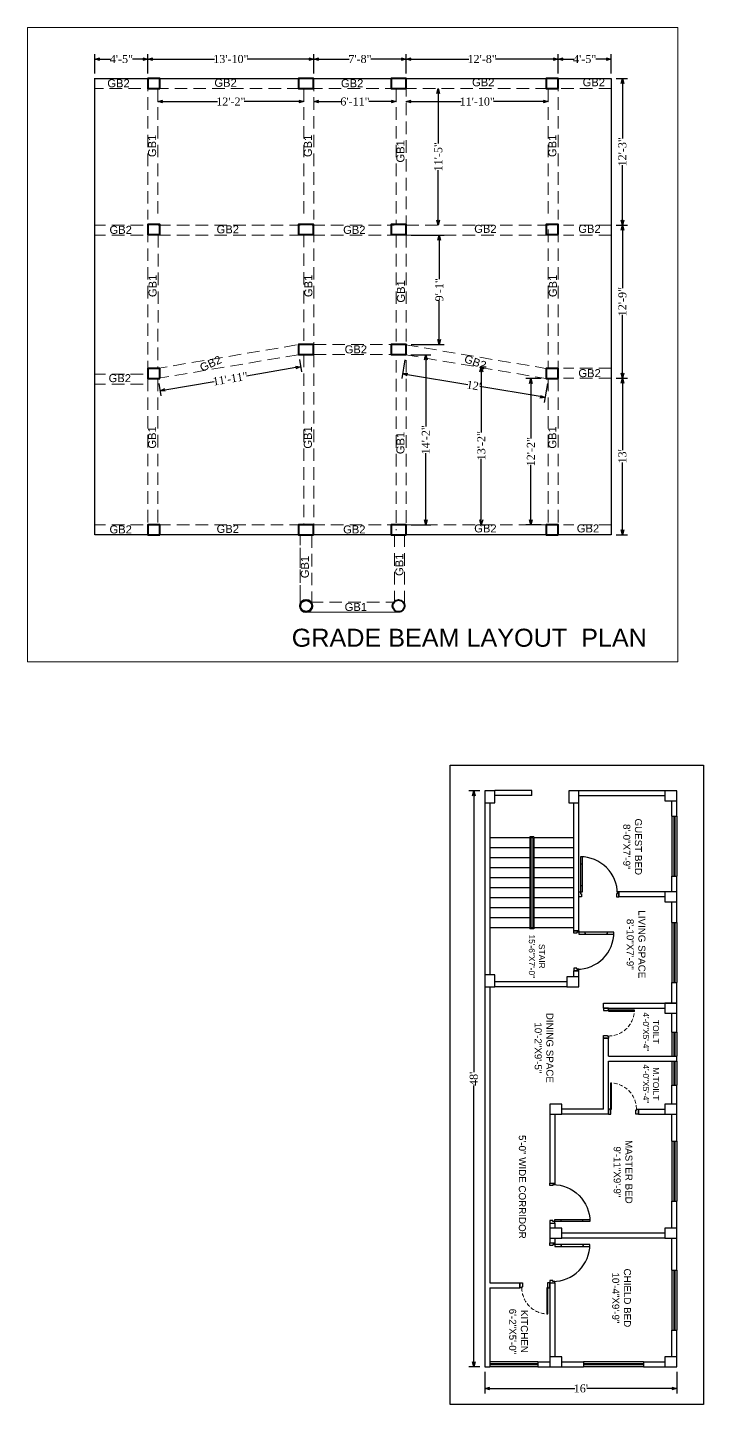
# Model space of a CAD drawing. Header units: inches. Extents: x -163735 to 106394, y -4543 to 35159.
# Drawn here: x -46906 to -46230, y 14069 to 15446 of the extents above; entities that cross this region are included whole.
import ezdxf

# ---------------------------------------------------------------- set-up
doc = ezdxf.new("R2010")
doc.units = ezdxf.units.IN
doc.header["$MEASUREMENT"] = 0
doc.linetypes.add('DASHED2', pattern=[0.375, 0.25, -0.125])
for name, color, linetype, lineweight in [('A-illustr-FURNITURE', 34, 'Continuous', 0), ('COLUM', 1, 'Continuous', 0), ('Dimenson', 16, 'Continuous', 9), ('wall', 7, 'Continuous', 15)]:
    doc.layers.add(name, color=color, linetype=linetype, lineweight=lineweight)
doc.layers.add('door', color=210, linetype='Continuous')
doc.styles.get("Standard").update_dxf_attribs({"font": 'times.ttf'})
doc.styles.add('style1', font='swissbo.ttf')
doc.dimstyles.new('FEET', dxfattribs={"dimtxt": 8, "dimasz": 5, "dimexe": 5, "dimexo": 5, "dimgap": 0.09, "dimtad": 0, "dimdec": 0, "dimzin": 0, "dimdsep": 46, "dimlunit": 4, "dimtxsty": 'Standard', "dimblk": 'OPEN30', "dimcen": 0.09, "dimadec": 0, "dimazin": 0, "dimtfac": 1, "dimtdec": 0, "dimtofl": 0, "dimtmove": 0, "dimatfit": 3, "dimfxl": 0.18, "dimtolj": 1, "dimtzin": 0, "dimarcsym": 0})

# ---------------------------------------------------------------- blocks, each defined once
blk = doc.blocks.new('_Open30')
at = {"color": 0, "linetype": 'ByBlock', "lineweight": -2}
for p, q in [((-1, 0.27), (0, 0)), ((0, 0), (-1, -0.27)), ((0, 0), (-1, 0))]:
    blk.add_line(p, q, dxfattribs=at)
blk = doc.blocks.new('*D297')
at = {"layer": 'Defpoints', "color": 0, "lineweight": 30}
for p in [(-46785.7, 15414), (-46838.7, 15394.5), (-46785.7, 15394.5)]:
    blk.add_point(p, dxfattribs=at)
at = {"layer": 'wall', "color": 0, "lineweight": -2}
for p, q in [((-46838.7, 15399.5), (-46838.7, 15419)), ((-46785.7, 15399.5), (-46785.7, 15419)), ((-46833.7, 15414), (-46823.1, 15414)), ((-46790.7, 15414), (-46801.2, 15414))]:
    blk.add_line(p, q, dxfattribs=at)
at = {"layer": 'wall', "color": 0, "lineweight": -2, "xscale": 5, "yscale": 5, "zscale": 5, "rotation": 180}
blk.add_blockref('_Open30', (-46838.7, 15414), dxfattribs=at)
at = {"layer": 'wall', "color": 0, "lineweight": -2, "xscale": 5, "yscale": 5, "zscale": 5}
blk.add_blockref('_Open30', (-46785.7, 15414), dxfattribs=at)
at = {"layer": 'wall', "color": 0, "lineweight": 30, "insert": (-46812.2, 15414), "char_height": 8, "attachment_point": 5}
blk.add_mtext('\\A1;4\'-5"', dxfattribs=at)
blk = doc.blocks.new('*D298')
at = {"layer": 'Defpoints', "color": 0, "lineweight": 30}
for p in [(-46620, 15414), (-46785.7, 15394.5), (-46620, 15394.5)]:
    blk.add_point(p, dxfattribs=at)
at = {"layer": 'wall', "color": 0, "lineweight": -2}
for p, q in [((-46785.7, 15399.5), (-46785.7, 15419)), ((-46620, 15399.5), (-46620, 15419)), ((-46780.7, 15414), (-46719.1, 15414)), ((-46625, 15414), (-46686.6, 15414))]:
    blk.add_line(p, q, dxfattribs=at)
at = {"layer": 'wall', "color": 0, "lineweight": -2, "xscale": 5, "yscale": 5, "zscale": 5, "rotation": 180}
blk.add_blockref('_Open30', (-46785.7, 15414), dxfattribs=at)
at = {"layer": 'wall', "color": 0, "lineweight": -2, "xscale": 5, "yscale": 5, "zscale": 5}
blk.add_blockref('_Open30', (-46620, 15414), dxfattribs=at)
at = {"layer": 'wall', "color": 0, "lineweight": 30, "insert": (-46702.8, 15414), "char_height": 8, "attachment_point": 5}
blk.add_mtext('\\A1;13\'-10"', dxfattribs=at)
blk = doc.blocks.new('*D299')
at = {"layer": 'Defpoints', "color": 0, "lineweight": 30}
for p in [(-46527.7, 15414), (-46620, 15394.5), (-46527.7, 15394.5)]:
    blk.add_point(p, dxfattribs=at)
at = {"layer": 'wall', "color": 0, "lineweight": -2}
for p, q in [((-46620, 15399.5), (-46620, 15419)), ((-46527.7, 15399.5), (-46527.7, 15419)), ((-46615, 15414), (-46584.7, 15414)), ((-46532.7, 15414), (-46563, 15414))]:
    blk.add_line(p, q, dxfattribs=at)
at = {"layer": 'wall', "color": 0, "lineweight": -2, "xscale": 5, "yscale": 5, "zscale": 5, "rotation": 180}
blk.add_blockref('_Open30', (-46620, 15414), dxfattribs=at)
at = {"layer": 'wall', "color": 0, "lineweight": -2, "xscale": 5, "yscale": 5, "zscale": 5}
blk.add_blockref('_Open30', (-46527.7, 15414), dxfattribs=at)
at = {"layer": 'wall', "color": 0, "lineweight": 30, "insert": (-46573.8, 15414), "char_height": 8, "attachment_point": 5}
blk.add_mtext('\\A1;7\'-8"', dxfattribs=at)
blk = doc.blocks.new('*D300')
at = {"layer": 'Defpoints', "color": 0, "lineweight": 30}
for p in [(-46375.7, 15414), (-46527.7, 15394.5), (-46375.7, 15394.5)]:
    blk.add_point(p, dxfattribs=at)
at = {"layer": 'wall', "color": 0, "lineweight": -2}
for p, q in [((-46527.7, 15399.5), (-46527.7, 15419)), ((-46375.7, 15399.5), (-46375.7, 15419)), ((-46522.7, 15414), (-46465, 15414)), ((-46380.7, 15414), (-46438.4, 15414))]:
    blk.add_line(p, q, dxfattribs=at)
at = {"layer": 'wall', "color": 0, "lineweight": -2, "xscale": 5, "yscale": 5, "zscale": 5, "rotation": 180}
blk.add_blockref('_Open30', (-46527.7, 15414), dxfattribs=at)
at = {"layer": 'wall', "color": 0, "lineweight": -2, "xscale": 5, "yscale": 5, "zscale": 5}
blk.add_blockref('_Open30', (-46375.7, 15414), dxfattribs=at)
at = {"layer": 'wall', "color": 0, "lineweight": 30, "insert": (-46451.7, 15414), "char_height": 8, "attachment_point": 5}
blk.add_mtext('\\A1;12\'-8"', dxfattribs=at)
blk = doc.blocks.new('*D301')
at = {"layer": 'Defpoints', "color": 0, "lineweight": 30}
for p in [(-46322.7, 15414), (-46375.7, 15394.5), (-46322.7, 15394.5)]:
    blk.add_point(p, dxfattribs=at)
at = {"layer": 'wall', "color": 0, "lineweight": -2}
for p, q in [((-46375.7, 15399.5), (-46375.7, 15419)), ((-46322.7, 15399.5), (-46322.7, 15419)), ((-46370.7, 15414), (-46360.1, 15414)), ((-46327.7, 15414), (-46338.2, 15414))]:
    blk.add_line(p, q, dxfattribs=at)
at = {"layer": 'wall', "color": 0, "lineweight": -2, "xscale": 5, "yscale": 5, "zscale": 5, "rotation": 180}
blk.add_blockref('_Open30', (-46375.7, 15414), dxfattribs=at)
at = {"layer": 'wall', "color": 0, "lineweight": -2, "xscale": 5, "yscale": 5, "zscale": 5}
blk.add_blockref('_Open30', (-46322.7, 15414), dxfattribs=at)
at = {"layer": 'wall', "color": 0, "lineweight": 30, "insert": (-46349.2, 15414), "char_height": 8, "attachment_point": 5}
blk.add_mtext('\\A1;4\'-5"', dxfattribs=at)
blk = doc.blocks.new('*D302')
at = {"layer": 'Defpoints', "color": 0, "lineweight": 30}
for p in [(-46322.7, 15394.5), (-46322.7, 15248), (-46311.5, 15248)]:
    blk.add_point(p, dxfattribs=at)
at = {"layer": 'wall', "color": 0, "lineweight": -2}
for p, q in [((-46317.7, 15394.5), (-46306.5, 15394.5)), ((-46311.5, 15389.5), (-46311.5, 15334.6)), ((-46311.5, 15253), (-46311.5, 15307.9)), ((-46317.7, 15248), (-46306.5, 15248))]:
    blk.add_line(p, q, dxfattribs=at)
at = {"layer": 'wall', "color": 0, "lineweight": -2, "xscale": 5, "yscale": 5, "zscale": 5}
for p, rotation in [((-46311.5, 15394.5), 90), ((-46311.5, 15248), 270)]:
    blk.add_blockref('_Open30', p, dxfattribs=dict(at, rotation=rotation))
at = {"layer": 'wall', "color": 0, "lineweight": 30, "insert": (-46311.5, 15321.3), "char_height": 8, "attachment_point": 5, "rotation": 90}
blk.add_mtext('\\A1;12\'-3"', dxfattribs=at)
blk = doc.blocks.new('*D303')
at = {"layer": 'Defpoints', "color": 0, "lineweight": 30}
for p in [(-46322.7, 15248), (-46322.7, 15095), (-46311.5, 15095)]:
    blk.add_point(p, dxfattribs=at)
at = {"layer": 'wall', "color": 0, "lineweight": -2}
for p, q in [((-46317.7, 15248), (-46306.5, 15248)), ((-46311.5, 15243), (-46311.5, 15184.8)), ((-46311.5, 15100), (-46311.5, 15158.2)), ((-46317.7, 15095), (-46306.5, 15095))]:
    blk.add_line(p, q, dxfattribs=at)
at = {"layer": 'wall', "color": 0, "lineweight": -2, "xscale": 5, "yscale": 5, "zscale": 5}
for p, rotation in [((-46311.5, 15248), 90), ((-46311.5, 15095), 270)]:
    blk.add_blockref('_Open30', p, dxfattribs=dict(at, rotation=rotation))
at = {"layer": 'wall', "color": 0, "lineweight": 30, "insert": (-46311.5, 15171.5), "char_height": 8, "attachment_point": 5, "rotation": 90}
blk.add_mtext('\\A1;12\'-9"', dxfattribs=at)
blk = doc.blocks.new('*D304')
at = {"layer": 'Defpoints', "color": 0, "lineweight": 30}
for p in [(-46322.7, 15095), (-46322.7, 14938.5), (-46311.5, 14938.5)]:
    blk.add_point(p, dxfattribs=at)
at = {"layer": 'wall', "color": 0, "lineweight": -2}
for p, q in [((-46317.7, 15095), (-46306.5, 15095)), ((-46311.5, 15090), (-46311.5, 15022.9)), ((-46311.5, 14943.5), (-46311.5, 15010.6)), ((-46317.7, 14938.5), (-46306.5, 14938.5))]:
    blk.add_line(p, q, dxfattribs=at)
at = {"layer": 'wall', "color": 0, "lineweight": -2, "xscale": 5, "yscale": 5, "zscale": 5}
for p, rotation in [((-46311.5, 15095), 90), ((-46311.5, 14938.5), 270)]:
    blk.add_blockref('_Open30', p, dxfattribs=dict(at, rotation=rotation))
at = {"layer": 'wall', "color": 0, "lineweight": 30, "insert": (-46311.5, 15016.8), "char_height": 8, "attachment_point": 5, "rotation": 90}
blk.add_mtext("\\A1;13'", dxfattribs=at)
blk = doc.blocks.new('*D305')
at = {"layer": 'Defpoints', "color": 0, "lineweight": 30}
for p in [(-46527.5, 15238), (-46527.7, 15128.5), (-46494.5, 15128.5)]:
    blk.add_point(p, dxfattribs=at)
at = {"layer": 'wall', "color": 0, "lineweight": -2}
for p, q in [((-46522.5, 15238), (-46489.5, 15238)), ((-46494.5, 15233), (-46494.5, 15194.1)), ((-46494.5, 15133.5), (-46494.5, 15172.4)), ((-46522.7, 15128.5), (-46489.5, 15128.5))]:
    blk.add_line(p, q, dxfattribs=at)
at = {"layer": 'wall', "color": 0, "lineweight": -2, "xscale": 5, "yscale": 5, "zscale": 5}
for p, rotation in [((-46494.5, 15238), 90), ((-46494.5, 15128.5), 270)]:
    blk.add_blockref('_Open30', p, dxfattribs=dict(at, rotation=rotation))
at = {"layer": 'wall', "color": 0, "lineweight": 30, "insert": (-46494.5, 15183.3), "char_height": 8, "attachment_point": 5, "rotation": 90}
blk.add_mtext('\\A1;9\'-1"', dxfattribs=at)
blk = doc.blocks.new('*D306')
at = {"layer": 'Defpoints', "color": 0, "lineweight": 30}
for p in [(-46528, 15118.4), (-46527.5, 14948.5), (-46508, 14948.5)]:
    blk.add_point(p, dxfattribs=at)
at = {"layer": 'wall', "color": 0, "lineweight": -2}
for p, q in [((-46523, 15118.4), (-46503, 15118.4)), ((-46508, 15113.4), (-46508, 15046.7)), ((-46508, 14953.5), (-46508, 15020.1)), ((-46522.5, 14948.5), (-46503, 14948.5))]:
    blk.add_line(p, q, dxfattribs=at)
at = {"layer": 'wall', "color": 0, "lineweight": -2, "xscale": 5, "yscale": 5, "zscale": 5}
for p, rotation in [((-46508, 15118.4), 90), ((-46508, 14948.5), 270)]:
    blk.add_blockref('_Open30', p, dxfattribs=dict(at, rotation=rotation))
at = {"layer": 'wall', "color": 0, "lineweight": 30, "insert": (-46508, 15033.4), "char_height": 8, "attachment_point": 5, "rotation": 90}
blk.add_mtext('\\A1;14\'-2"', dxfattribs=at)
blk = doc.blocks.new('*D307')
at = {"layer": 'Defpoints', "color": 0, "lineweight": 30}
for p in [(-46457.8, 15106.4), (-46456.5, 14948.5), (-46452.5, 14948.5)]:
    blk.add_point(p, dxfattribs=at)
at = {"layer": 'wall', "color": 0, "lineweight": -2}
for p, q in [((-46452.8, 15106.4), (-46447.5, 15106.4)), ((-46452.5, 15101.4), (-46452.5, 15040.8)), ((-46452.5, 14953.5), (-46452.5, 15014.2)), ((-46451.5, 14948.5), (-46447.5, 14948.5))]:
    blk.add_line(p, q, dxfattribs=at)
at = {"layer": 'wall', "color": 0, "lineweight": -2, "xscale": 5, "yscale": 5, "zscale": 5}
for p, rotation in [((-46452.5, 15106.4), 90), ((-46452.5, 14948.5), 270)]:
    blk.add_blockref('_Open30', p, dxfattribs=dict(at, rotation=rotation))
at = {"layer": 'wall', "color": 0, "lineweight": 30, "insert": (-46452.5, 15027.5), "char_height": 8, "attachment_point": 5, "rotation": 90}
blk.add_mtext('\\A1;13\'-2"', dxfattribs=at)
blk = doc.blocks.new('*D308')
at = {"layer": 'Defpoints', "color": 0, "lineweight": 30}
for p in [(-46387.7, 15094.5), (-46403, 14948.5), (-46387.7, 14948.5)]:
    blk.add_point(p, dxfattribs=at)
at = {"layer": 'wall', "color": 0, "lineweight": -2}
for p, q in [((-46392.7, 15094.5), (-46408, 15094.5)), ((-46403, 15089.5), (-46403, 15034.8)), ((-46403, 14953.5), (-46403, 15008.2)), ((-46392.7, 14948.5), (-46408, 14948.5))]:
    blk.add_line(p, q, dxfattribs=at)
at = {"layer": 'wall', "color": 0, "lineweight": -2, "xscale": 5, "yscale": 5, "zscale": 5}
for p, rotation in [((-46403, 15094.5), 90), ((-46403, 14948.5), 270)]:
    blk.add_blockref('_Open30', p, dxfattribs=dict(at, rotation=rotation))
at = {"layer": 'wall', "color": 0, "lineweight": 30, "insert": (-46403, 15021.5), "char_height": 8, "attachment_point": 5, "rotation": 90}
blk.add_mtext('\\A1;12\'-2"', dxfattribs=at)
blk = doc.blocks.new('*D309')
at = {"layer": 'Defpoints', "color": 0, "lineweight": 30}
for p in [(-46495.5, 15384.5), (-46495.5, 15384.5), (-46495.5, 15248)]:
    blk.add_point(p, dxfattribs=at)
at = {"layer": 'wall', "color": 0, "lineweight": -2}
for p, q in [((-46495.5, 15379.5), (-46495.5, 15329.6)), ((-46495.5, 15253), (-46495.5, 15302.9))]:
    blk.add_line(p, q, dxfattribs=at)
at = {"layer": 'wall', "color": 0, "lineweight": -2, "xscale": 5, "yscale": 5, "zscale": 5}
for p, rotation in [((-46495.5, 15384.5), 90), ((-46495.5, 15248), 270)]:
    blk.add_blockref('_Open30', p, dxfattribs=dict(at, rotation=rotation))
at = {"layer": 'wall', "color": 0, "lineweight": 30, "insert": (-46495.5, 15316.3), "char_height": 8, "attachment_point": 5, "rotation": 90}
blk.add_mtext('\\A1;11\'-5"', dxfattribs=at)
blk = doc.blocks.new('*D310')
at = {"layer": 'Defpoints', "color": 0, "lineweight": 30}
for p in [(-46775.7, 15371.5), (-46630, 15371.5), (-46630, 15371.5)]:
    blk.add_point(p, dxfattribs=at)
at = {"layer": 'wall', "color": 0, "lineweight": -2}
for p, q in [((-46770.7, 15371.5), (-46716.1, 15371.5)), ((-46635, 15371.5), (-46689.5, 15371.5))]:
    blk.add_line(p, q, dxfattribs=at)
at = {"layer": 'wall', "color": 0, "lineweight": -2, "xscale": 5, "yscale": 5, "zscale": 5, "rotation": 180}
blk.add_blockref('_Open30', (-46775.7, 15371.5), dxfattribs=at)
at = {"layer": 'wall', "color": 0, "lineweight": -2, "xscale": 5, "yscale": 5, "zscale": 5}
blk.add_blockref('_Open30', (-46630, 15371.5), dxfattribs=at)
at = {"layer": 'wall', "color": 0, "lineweight": 30, "insert": (-46702.8, 15371.5), "char_height": 8, "attachment_point": 5}
blk.add_mtext('\\A1;12\'-2"', dxfattribs=at)
blk = doc.blocks.new('*D311')
at = {"layer": 'Defpoints', "color": 0, "lineweight": 30}
for p in [(-46620, 15371.5), (-46537.5, 15371.5), (-46537.5, 15371.5)]:
    blk.add_point(p, dxfattribs=at)
at = {"layer": 'wall', "color": 0, "lineweight": -2}
for p, q in [((-46615, 15371.5), (-46592.5, 15371.5)), ((-46542.5, 15371.5), (-46565, 15371.5))]:
    blk.add_line(p, q, dxfattribs=at)
at = {"layer": 'wall', "color": 0, "lineweight": -2, "xscale": 5, "yscale": 5, "zscale": 5, "rotation": 180}
blk.add_blockref('_Open30', (-46620, 15371.5), dxfattribs=at)
at = {"layer": 'wall', "color": 0, "lineweight": -2, "xscale": 5, "yscale": 5, "zscale": 5}
blk.add_blockref('_Open30', (-46537.5, 15371.5), dxfattribs=at)
at = {"layer": 'wall', "color": 0, "lineweight": 30, "insert": (-46578.8, 15371.5), "char_height": 8, "attachment_point": 5}
blk.add_mtext('\\A1;6\'-11"', dxfattribs=at)
blk = doc.blocks.new('*D312')
at = {"layer": 'Defpoints', "color": 0, "lineweight": 30}
for p in [(-46527.5, 15371.5), (-46385.7, 15371.5), (-46385.7, 15371.5)]:
    blk.add_point(p, dxfattribs=at)
at = {"layer": 'wall', "color": 0, "lineweight": -2}
for p, q in [((-46522.5, 15371.5), (-46472.8, 15371.5)), ((-46390.7, 15371.5), (-46440.3, 15371.5))]:
    blk.add_line(p, q, dxfattribs=at)
at = {"layer": 'wall', "color": 0, "lineweight": -2, "xscale": 5, "yscale": 5, "zscale": 5, "rotation": 180}
blk.add_blockref('_Open30', (-46527.5, 15371.5), dxfattribs=at)
at = {"layer": 'wall', "color": 0, "lineweight": -2, "xscale": 5, "yscale": 5, "zscale": 5}
blk.add_blockref('_Open30', (-46385.7, 15371.5), dxfattribs=at)
at = {"layer": 'wall', "color": 0, "lineweight": 30, "insert": (-46456.6, 15371.5), "char_height": 8, "attachment_point": 5}
blk.add_mtext('\\A1;11\'-10"', dxfattribs=at)
blk = doc.blocks.new('*D313')
at = {"layer": 'Defpoints', "color": 0, "lineweight": 30}
for p in [(-46635.2, 15118.5), (-46633.1, 15106.4), (-46775.7, 15094.5)]:
    blk.add_point(p, dxfattribs=at)
at = {"layer": 'wall', "color": 0, "lineweight": -2}
for p, q in [((-46638, 15105.5), (-46687.3, 15097.1)), ((-46634.3, 15113.6), (-46632.3, 15101.4)), ((-46774.8, 15089.6), (-46772.8, 15077.4)), ((-46768.7, 15083.2), (-46719.4, 15091.6))]:
    blk.add_line(p, q, dxfattribs=at)
at = {"layer": 'wall', "color": 0, "lineweight": -2, "xscale": 5, "yscale": 5, "zscale": 5}
for p, rotation in [((-46633.1, 15106.4), 9.693618792750813), ((-46773.6, 15082.4), 189.6936187927508)]:
    blk.add_blockref('_Open30', p, dxfattribs=dict(at, rotation=rotation))
at = {"layer": 'wall', "color": 0, "lineweight": 30, "insert": (-46703.4, 15094.4), "char_height": 8, "attachment_point": 5, "rotation": 9.6936}
blk.add_mtext('\\A1;11\'-11"', dxfattribs=at)
blk = doc.blocks.new('*D314')
at = {"layer": 'Defpoints', "color": 0, "lineweight": 30}
for p in [(-46528, 15118.4), (-46385.7, 15094.5), (-46388.8, 15075.6)]:
    blk.add_point(p, dxfattribs=at)
at = {"layer": 'wall', "color": 0, "lineweight": -2}
for p, q in [((-46528.8, 15113.4), (-46532, 15094.6)), ((-46526.2, 15098.7), (-46466, 15088.6)), ((-46393.8, 15076.5), (-46454, 15086.5)), ((-46386.5, 15089.6), (-46389.7, 15070.7))]:
    blk.add_line(p, q, dxfattribs=at)
at = {"layer": 'wall', "color": 0, "lineweight": -2, "xscale": 5, "yscale": 5, "zscale": 5}
for p, rotation in [((-46531.2, 15099.5), 170.4836711407898), ((-46388.8, 15075.6), 350.4836711407898)]:
    blk.add_blockref('_Open30', p, dxfattribs=dict(at, rotation=rotation))
at = {"layer": 'wall', "color": 0, "lineweight": 30, "insert": (-46460, 15087.6), "char_height": 8, "attachment_point": 5, "rotation": 350.4837}
blk.add_mtext("\\A1;12'", dxfattribs=at)
blk = doc.blocks.new('door 45')
at = {"layer": 'door', "color": 44, "linetype": 'Continuous', "lineweight": 30}
for p, q in [((-45993.7, 14392.8), (-45993.7, 14393.5)), ((-45993.2, 14392.8), (-45993.7, 14392.8)), ((-45993.7, 14391.5), (-45993.7, 14392.2)), ((-45993.7, 14392.2), (-45993.2, 14392.2)), ((-45993.2, 14392.2), (-45993.2, 14392.8)), ((-45971.6, 14392.2), (-45971.6, 14392.8)), ((-45971.6, 14392.8), (-45971.1, 14392.8)), ((-45971.1, 14392.2), (-45971.6, 14392.2)), ((-45971.1, 14392.8), (-45971.1, 14393.5)), ((-45971.1, 14391.5), (-45971.1, 14392.2))]:
    blk.add_line(p, q, dxfattribs=at)
at = {"layer": 'door', "color": 44}
for points in [[(-46001.5, 14427.5), (-46004.5, 14427.5), (-46004.5, 14430), (-45999.5, 14430), (-45999.5, 14428.5), (-46001.5, 14428.5)], [(-46001.5, 14392.5), (-46004.5, 14392.5), (-46004.5, 14390), (-45999.5, 14390), (-45999.5, 14391.5), (-46001.5, 14391.5)]]:
    blk.add_lwpolyline(points, close=True, dxfattribs=at)
blk.add_lwpolyline([(-46001.5, 14428.5, -0.414214), (-45964.5, 14391.5), (-45999.5, 14391.5), (-45999.5, 14393.5), (-45964.6, 14393.5)], format="xyb", dxfattribs=at)
blk = doc.blocks.new('door 30')
at = {"layer": 'door', "color": 44}
for points in [[(-45845.5, 14451), (-45845.5, 14477), (-45846.5, 14477), (-45846.5, 14451)], [(-45846, 14450), (-45846.5, 14450), (-45846.5, 14451), (-45848.5, 14451), (-45848.5, 14446), (-45846, 14446)], [(-45821, 14450), (-45820.5, 14450), (-45820.5, 14451), (-45818.5, 14451), (-45818.5, 14446), (-45821, 14446)]]:
    blk.add_lwpolyline(points, close=True, dxfattribs=at)
at = {"layer": 'door', "color": 44, "linetype": 'DASHED2', "lineweight": 9, "ltscale": 15}
blk.add_arc((-45846.5, 14451), 26, 0, 90, dxfattribs=at)
blk = doc.blocks.new('*D473')
at = {"layer": 'Defpoints', "color": 0, "lineweight": 30}
for p in [(-46449, 14106.5), (-46257, 14106.5), (-46449, 14085)]:
    blk.add_point(p, dxfattribs=at)
at = {"layer": 'wall', "color": 0, "lineweight": -2}
for p, q in [((-46449, 14101.5), (-46449, 14080)), ((-46257, 14101.5), (-46257, 14080)), ((-46444, 14085), (-46359.1, 14085)), ((-46262, 14085), (-46346.9, 14085))]:
    blk.add_line(p, q, dxfattribs=at)
at = {"layer": 'wall', "color": 0, "lineweight": -2, "xscale": 5, "yscale": 5, "zscale": 5, "rotation": 180}
blk.add_blockref('_Open30', (-46449, 14085), dxfattribs=at)
at = {"layer": 'wall', "color": 0, "lineweight": -2, "xscale": 5, "yscale": 5, "zscale": 5}
blk.add_blockref('_Open30', (-46257, 14085), dxfattribs=at)
at = {"layer": 'wall', "color": 0, "lineweight": 30, "insert": (-46353, 14085), "char_height": 8, "attachment_point": 5}
blk.add_mtext("\\A1;16'", dxfattribs=at)
blk = doc.blocks.new('*D474')
at = {"layer": 'Defpoints', "color": 0, "lineweight": 30}
for p in [(-46449, 14682.5), (-46460, 14106.5), (-46449, 14106.5)]:
    blk.add_point(p, dxfattribs=at)
at = {"layer": 'wall', "color": 0, "lineweight": -2}
for p, q in [((-46454, 14682.5), (-46465, 14682.5)), ((-46460, 14677.5), (-46460, 14401.2)), ((-46460, 14111.5), (-46460, 14387.8)), ((-46454, 14106.5), (-46465, 14106.5))]:
    blk.add_line(p, q, dxfattribs=at)
at = {"layer": 'wall', "color": 0, "lineweight": -2, "xscale": 5, "yscale": 5, "zscale": 5}
for p, rotation in [((-46460, 14682.5), 90), ((-46460, 14106.5), 270)]:
    blk.add_blockref('_Open30', p, dxfattribs=dict(at, rotation=rotation))
at = {"layer": 'wall', "color": 0, "lineweight": 30, "insert": (-46460, 14394.5), "char_height": 8, "attachment_point": 5, "rotation": 90}
blk.add_mtext("\\A1;48'", dxfattribs=at)

msp = doc.modelspace()

# ---------------------------------------------------------------- linework, layer by layer
at = {"color": 1, "lineweight": 40}
for points in [[(-46773.68, 15384.5), (-46773.68, 15394.5), (-46785.68, 15394.5), (-46785.68, 15384.5)], [(-46620.18, 15384.5), (-46620.18, 15394.5), (-46635.18, 15394.5), (-46635.18, 15384.5)], [(-46527.68, 15384.5), (-46527.68, 15394.5), (-46542.68, 15394.5), (-46542.68, 15384.5)], [(-46375.68, 15384.5), (-46375.68, 15394.5), (-46387.68, 15394.5), (-46387.68, 15384.5)], [(-46773.68, 15238.5), (-46773.68, 15248.5), (-46785.68, 15248.5), (-46785.68, 15238.5)], [(-46620.18, 15238.5), (-46620.18, 15248.5), (-46635.18, 15248.5), (-46635.18, 15238.5)], [(-46620.18, 15238.5), (-46620.18, 15248.5), (-46635.18, 15248.5), (-46635.18, 15238.5)], [(-46527.68, 15238.5), (-46527.68, 15248.5), (-46542.68, 15248.5), (-46542.68, 15238.5)], [(-46375.68, 15238.5), (-46375.68, 15248.5), (-46387.68, 15248.5), (-46387.68, 15238.5)], [(-46620.18, 15118.5), (-46620.18, 15128.5), (-46635.18, 15128.5), (-46635.18, 15118.5)], [(-46527.68, 15118.5), (-46527.68, 15128.5), (-46542.68, 15128.5), (-46542.68, 15118.5)], [(-46773.68, 15094.5), (-46773.68, 15104.5), (-46785.68, 15104.5), (-46785.68, 15094.5)], [(-46375.68, 15094.5), (-46375.68, 15104.5), (-46387.68, 15104.5), (-46387.68, 15094.5)], [(-46773.68, 14938.5), (-46773.68, 14948.5), (-46785.68, 14948.5), (-46785.68, 14938.5)], [(-46620.18, 14938.5), (-46620.18, 14948.5), (-46635.18, 14948.5), (-46635.18, 14938.5)], [(-46527.68, 14938.5), (-46527.68, 14948.5), (-46542.68, 14948.5), (-46542.68, 14938.5)], [(-46375.68, 14938.5), (-46375.68, 14948.5), (-46387.68, 14948.5), (-46387.68, 14938.5)]]:
    msp.add_lwpolyline(points, close=True, dxfattribs=at)
for centre in [(-46627.68, 14867.5), (-46627.5, 14867), (-46535.18, 14867.24)]:
    msp.add_circle(centre, 6, dxfattribs=at)
at = {"layer": 'Dimenson', "color": 4, "linetype": 'ByBlock'}
msp.add_lwpolyline([(-46906, 15445.5), (-46256, 15445.5), (-46256, 14811.5), (-46906, 14811.5)], close=True, dxfattribs=at)
at = {"layer": 'wall', "color": 0, "linetype": 'DASHED2', "ltscale": 50}
for p, q in [((-46792.68, 15394.5), (-46839.43, 15394.5)), ((-46785.68, 15394.5), (-46785.68, 15253.5)), ((-46777.68, 15394.5), (-46635.68, 15394.5)), ((-46623.68, 15394.5), (-46541.68, 15394.5)), ((-46620, 15394.5), (-46620, 15253.5)), ((-46529.68, 15394.5), (-46387.68, 15394.5)), ((-46375.68, 15394.5), (-46375.68, 15253.5)), ((-46322.68, 15394.5), (-46372.68, 15394.5)), ((-46792.68, 15384.5), (-46839.43, 15384.5)), ((-46777.68, 15384.5), (-46635.68, 15384.5)), ((-46775.68, 15384.5), (-46775.68, 15253.5)), ((-46630, 15384.5), (-46630, 15253.5)), ((-46623.68, 15384.5), (-46541.68, 15384.5)), ((-46537.5, 15384.5), (-46537.5, 15248)), ((-46529.68, 15384.5), (-46387.68, 15384.5)), ((-46527.5, 15389), (-46527.5, 15248)), ((-46385.68, 15384.5), (-46385.68, 15253.5)), ((-46322.68, 15384.5), (-46375.68, 15384.5)), ((-46790.5, 15248), (-46838.68, 15248)), ((-46790.5, 15238), (-46838.68, 15238)), ((-46785.68, 15243.5), (-46785.68, 15104.5)), ((-46775.5, 15238), (-46775.68, 15104.5)), ((-46775.5, 15248), (-46633.5, 15248)), ((-46775.5, 15238), (-46633.5, 15238)), ((-46630, 15238.5), (-46630, 15128.5)), ((-46621.5, 15248), (-46539.5, 15248)), ((-46621.5, 15238), (-46539.5, 15238)), ((-46620, 15243.5), (-46620, 15128.5)), ((-46537.5, 15238), (-46537.5, 15128.5)), ((-46527.5, 15248), (-46385.5, 15248)), ((-46527.5, 15238), (-46385.5, 15238)), ((-46527.5, 15238), (-46527.5, 15123)), ((-46385.68, 15243.5), (-46385.68, 15104.5)), ((-46375.68, 15243.5), (-46375.68, 15104.5)), ((-46322.68, 15248), (-46370.5, 15248)), ((-46322.68, 15238), (-46370.5, 15238)), ((-46778.84, 15104.36), (-46635.18, 15128.5)), ((-46620, 15128.5), (-46538, 15128.5)), ((-46528.01, 15128.36), (-46386.01, 15104.36)), ((-46777.18, 15094.5), (-46635.18, 15118.5)), ((-46630, 15118.5), (-46630, 14948.5)), ((-46620, 15118.5), (-46538, 15118.5)), ((-46620, 15118.5), (-46620, 14948.5)), ((-46528.01, 15118.36), (-46387.68, 15094.5)), ((-46537.5, 15113), (-46537.5, 14948.5)), ((-46527.5, 15113), (-46527.5, 14943)), ((-46322.68, 15105), (-46370.5, 15105)), ((-46790.5, 15099), (-46838.68, 15099)), ((-46790.5, 15089), (-46838.68, 15089)), ((-46785.68, 15094.5), (-46785.68, 14948.5)), ((-46775.68, 15094.5), (-46775.68, 14948.5)), ((-46385.68, 15094.5), (-46385.68, 14948.5)), ((-46375.68, 15094.5), (-46375.68, 14948.5)), ((-46322.68, 15095), (-46370.5, 15095)), ((-46790.5, 14948.5), (-46838.68, 14948.5)), ((-46790.5, 14938.5), (-46838.68, 14938.5)), ((-46775.5, 14948.5), (-46633.5, 14948.5)), ((-46775.5, 14938.5), (-46633.5, 14938.5)), ((-46621.93, 14869.23), (-46621.93, 14938.5)), ((-46621.5, 14948.5), (-46539.5, 14948.5)), ((-46621.5, 14938.5), (-46539.5, 14938.5)), ((-46539.26, 14938.76), (-46539.26, 14871)), ((-46537.5, 14943.94), (-46537.5, 14943)), ((-46529.26, 14938.76), (-46529.26, 14866.26)), ((-46527.5, 14948.5), (-46385.5, 14948.5)), ((-46527.5, 14938.5), (-46385.5, 14938.5)), ((-46322.68, 14948.5), (-46370.5, 14948.5)), ((-46322.68, 14938.5), (-46370.5, 14938.5)), ((-46623.03, 14871), (-46539.26, 14871)), ((-46627.5, 14861), (-46533.5, 14861))]:
    msp.add_line(p, q, dxfattribs=at)
at = {"layer": 'wall', "color": 0, "linetype": 'DASHED2', "ltscale": 20}
msp.add_line((-46633.5, 14933), (-46633.5, 14867), dxfattribs=at)
at = {"layer": 'wall', "lineweight": 30}
for p, q in [((-46402, 14682.85), (-46439, 14682.85)), ((-46402, 14677.85), (-46439, 14677.85)), ((-46402, 14677.85), (-46402, 14682.85)), ((-46269, 14682.5), (-46355, 14682.5)), ((-46269, 14677.5), (-46355, 14677.5)), ((-46449, 14670.5), (-46449, 14106.5)), ((-46444, 14670.5), (-46444, 14498.5)), ((-46360, 14542.5), (-46360, 14670.85)), ((-46355, 14542.5), (-46355, 14670.85)), ((-46262, 14657), (-46262, 14672.5)), ((-46262, 14657), (-46262, 14672.5)), ((-46257, 14657), (-46257, 14672.5)), ((-46262, 14657), (-46257, 14657)), ((-46404, 14635.5), (-46444, 14635.5)), ((-46360, 14635.5), (-46400, 14635.5)), ((-46404, 14625.5), (-46444, 14625.5)), ((-46360, 14625.5), (-46400, 14625.5)), ((-46404, 14615.5), (-46444, 14615.5)), ((-46404, 14605.5), (-46444, 14605.5)), ((-46360, 14615.5), (-46400, 14615.5)), ((-46360, 14605.5), (-46400, 14605.5)), ((-46404, 14595.5), (-46444, 14595.5)), ((-46360, 14595.5), (-46400, 14595.5)), ((-46262, 14581.5), (-46262, 14597)), ((-46262, 14581.5), (-46262, 14597)), ((-46262, 14597), (-46257, 14597)), ((-46257, 14581.5), (-46257, 14597)), ((-46404, 14585.5), (-46444, 14585.5)), ((-46360, 14585.5), (-46400, 14585.5)), ((-46257, 14581.5), (-46315, 14581.5)), ((-46315, 14581.5), (-46315, 14576.5)), ((-46404, 14575.5), (-46444, 14575.5)), ((-46404, 14565.5), (-46444, 14565.5)), ((-46360, 14575.5), (-46400, 14575.5)), ((-46360, 14565.5), (-46400, 14565.5)), ((-46269, 14576.5), (-46315, 14576.5)), ((-46262, 14564.5), (-46262, 14571.5)), ((-46262, 14550.91), (-46262, 14571.5)), ((-46257, 14550.91), (-46257, 14571.5)), ((-46404, 14555.5), (-46444, 14555.5)), ((-46360, 14555.5), (-46400, 14555.5)), ((-46262, 14550.91), (-46257, 14550.91)), ((-46404, 14545.5), (-46444, 14545.5)), ((-46360, 14545.5), (-46400, 14545.5)), ((-46355, 14542.5), (-46360, 14542.5)), ((-46360, 14496.5), (-46360, 14502.5)), ((-46355, 14502.5), (-46360, 14502.5)), ((-46355, 14496.5), (-46355, 14502.5)), ((-46444, 14486.5), (-46444, 14190.5)), ((-46367, 14491.5), (-46439, 14491.5)), ((-46367, 14486.5), (-46439, 14486.5)), ((-46262, 14470.33), (-46262, 14490.91)), ((-46262, 14490.91), (-46257, 14490.91)), ((-46257, 14470.33), (-46257, 14490.91)), ((-46330.54, 14470.33), (-46257, 14470.33)), ((-46330.54, 14465.33), (-46330.54, 14470.33)), ((-46330.54, 14465.33), (-46269, 14465.33)), ((-46262, 14441.33), (-46262, 14460.33)), ((-46257, 14441.33), (-46257, 14460.33)), ((-46262, 14441.33), (-46257, 14441.33)), ((-46330.54, 14364.33), (-46330.54, 14435.33)), ((-46330.54, 14435.33), (-46325.54, 14435.33)), ((-46325.54, 14417.33), (-46325.54, 14435.33)), ((-46330.54, 14364.33), (-46330.54, 14412.33)), ((-46325.54, 14417.33), (-46257, 14417.33)), ((-46325.54, 14412.33), (-46257, 14412.33)), ((-46325.54, 14359.33), (-46325.54, 14412.33)), ((-46325.54, 14364.33), (-46325.54, 14412.33)), ((-46257, 14412.33), (-46257, 14417.33)), ((-46262, 14369.33), (-46262, 14388.33)), ((-46262, 14388.33), (-46257, 14388.33)), ((-46257, 14369.33), (-46257, 14388.33)), ((-46384.28, 14359.33), (-46384, 14359.33)), ((-46384, 14359.33), (-46384, 14290.33)), ((-46379, 14359.33), (-46379, 14290.33)), ((-46330.54, 14364.33), (-46372, 14364.33)), ((-46325.54, 14359.33), (-46372, 14359.33)), ((-46295.54, 14359.33), (-46295.54, 14364.33)), ((-46295.54, 14364.33), (-46269, 14364.33)), ((-46295.54, 14359.33), (-46257, 14359.33)), ((-46262, 14332.33), (-46262, 14359.33)), ((-46257, 14332.33), (-46257, 14359.33)), ((-46262, 14332.33), (-46257, 14332.33)), ((-46384, 14290.33), (-46379, 14290.33)), ((-46262, 14245.33), (-46262, 14272.33)), ((-46262, 14272.33), (-46257, 14272.33)), ((-46257, 14245.33), (-46257, 14272.33)), ((-46384, 14250.33), (-46379, 14250.33)), ((-46384, 14250.33), (-46384, 14245.33)), ((-46379, 14250.33), (-46379, 14245.33)), ((-46384, 14245.33), (-46384, 14240.33)), ((-46384, 14235.33), (-46384, 14230.5)), ((-46379, 14235.33), (-46379, 14230.5)), ((-46269, 14240.33), (-46372, 14240.33)), ((-46269, 14235.33), (-46372, 14235.33)), ((-46262, 14203.41), (-46262, 14235.33)), ((-46257, 14203.41), (-46257, 14235.33)), ((-46384, 14230.5), (-46379, 14230.5)), ((-46262, 14203.41), (-46257, 14203.41)), ((-46444, 14190.5), (-46414, 14190.5)), ((-46444, 14185.5), (-46414, 14185.5)), ((-46444, 14185.5), (-46444, 14106.5)), ((-46414, 14190.5), (-46414, 14185.5)), ((-46384, 14190.5), (-46379, 14190.5)), ((-46384, 14190.5), (-46384, 14116.5)), ((-46379, 14190.5), (-46379, 14116.5)), ((-46262, 14116.5), (-46262, 14143.41)), ((-46262, 14143.41), (-46257, 14143.41)), ((-46257, 14116.5), (-46257, 14143.41)), ((-46396, 14111.5), (-46384, 14111.5)), ((-46396, 14111.5), (-46396, 14106.5)), ((-46372, 14111.5), (-46350.5, 14111.5)), ((-46350.5, 14111.5), (-46350.5, 14106.5)), ((-46290.5, 14111.5), (-46290.5, 14106.5)), ((-46290.5, 14111.5), (-46269, 14111.5)), ((-46449, 14106.5), (-46444, 14106.5)), ((-46396, 14106.5), (-46384, 14106.5)), ((-46372, 14106.5), (-46350.5, 14106.5)), ((-46290.5, 14106.5), (-46269, 14106.5))]:
    msp.add_line(p, q, dxfattribs=at)
at = {"layer": 'wall', "color": 5, "lineweight": 30}
for p, q in [((-46262, 14657), (-46262, 14597)), ((-46260, 14657), (-46260, 14597)), ((-46259, 14657), (-46259, 14597)), ((-46257, 14657), (-46257, 14597)), ((-46262, 14550.91), (-46262, 14490.91)), ((-46260, 14550.91), (-46260, 14490.91)), ((-46259, 14550.91), (-46259, 14490.91)), ((-46257, 14550.91), (-46257, 14490.91)), ((-46262, 14441.33), (-46262, 14417.33)), ((-46260, 14441.33), (-46260, 14417.33)), ((-46259, 14441.33), (-46259, 14417.33)), ((-46257, 14441.33), (-46257, 14417.33)), ((-46262, 14412.33), (-46262, 14388.33)), ((-46260, 14412.33), (-46260, 14388.33)), ((-46259, 14412.33), (-46259, 14388.33)), ((-46257, 14412.33), (-46257, 14388.33)), ((-46262, 14332.33), (-46262, 14272.33)), ((-46260, 14332.33), (-46260, 14272.33)), ((-46259, 14332.33), (-46259, 14272.33)), ((-46257, 14332.33), (-46257, 14272.33)), ((-46262, 14203.41), (-46262, 14143.41)), ((-46260, 14203.41), (-46260, 14143.41)), ((-46259, 14203.41), (-46259, 14143.41)), ((-46257, 14203.41), (-46257, 14143.41)), ((-46396, 14111.5), (-46444, 14111.5)), ((-46396, 14109.5), (-46444, 14109.5)), ((-46290.5, 14111.5), (-46350.5, 14111.5)), ((-46290.5, 14109.5), (-46350.5, 14109.5)), ((-46396, 14108.5), (-46444, 14108.5)), ((-46396, 14106.5), (-46444, 14106.5)), ((-46290.5, 14108.5), (-46350.5, 14108.5)), ((-46290.5, 14106.5), (-46350.5, 14106.5))]:
    msp.add_line(p, q, dxfattribs=at)
at = {"layer": 'wall', "color": 1, "lineweight": 30}
for p, q in [((-46400, 14636.5), (-46404, 14636.5)), ((-46404, 14636.5), (-46404, 14544.5)), ((-46401, 14635.5), (-46403, 14635.5)), ((-46403, 14635.5), (-46403, 14545.5)), ((-46401, 14635.5), (-46401, 14545.5)), ((-46400, 14636.5), (-46400, 14544.5)), ((-46400, 14544.5), (-46404, 14544.5)), ((-46401, 14545.5), (-46403, 14545.5))]:
    msp.add_line(p, q, dxfattribs=at)
at = {"layer": 'wall', "color": 0, "linetype": 'DASHED2', "ltscale": 50}
for points in [[(-46839.43, 15394.5), (-46777.68, 15394.5)], [(-46633.5, 14872.5), (-46633.5, 14938.5), (-46838.68, 14938.5)], [(-46533.5, 14861), (-46627.5, 14861)]]:
    msp.add_lwpolyline(points, dxfattribs=at)
at = {"layer": 'wall', "lineweight": 30}
msp.add_lwpolyline([(-46838.68, 15394.5), (-46322.68, 15394.5), (-46322.68, 14938.5), (-46838.68, 14938.5), (-46838.68, 15394.5)], dxfattribs=at)
msp.add_lwpolyline([(-46230.5, 14708), (-46230.5, 14069), (-46483.5, 14069), (-46483.5, 14708)], close=True, dxfattribs=at)
at = {"layer": 'wall', "color": 1, "lineweight": 30}
for points in [[(-46449, 14670.5), (-46439, 14670.5), (-46439, 14682.5), (-46449, 14682.5)], [(-46365, 14670.5), (-46355, 14670.5), (-46355, 14682.5), (-46365, 14682.5)], [(-46269, 14682.5), (-46269, 14672.5), (-46257, 14672.5), (-46257, 14682.5)], [(-46269, 14581.5), (-46269, 14571.5), (-46257, 14571.5), (-46257, 14581.5)], [(-46449, 14486.5), (-46439, 14486.5), (-46439, 14498.5), (-46449, 14498.5)], [(-46367, 14496.5), (-46367, 14486.5), (-46355, 14486.5), (-46355, 14496.5)], [(-46269, 14470.33), (-46269, 14460.33), (-46257, 14460.33), (-46257, 14470.33)], [(-46384, 14369.33), (-46384, 14359.33), (-46372, 14359.33), (-46372, 14369.33)], [(-46269, 14369.33), (-46269, 14359.33), (-46257, 14359.33), (-46257, 14369.33)], [(-46384, 14245.33), (-46384, 14235.33), (-46372, 14235.33), (-46372, 14245.33)], [(-46269, 14245.33), (-46269, 14235.33), (-46257, 14235.33), (-46257, 14245.33)], [(-46384, 14116.5), (-46384, 14106.5), (-46372, 14106.5), (-46372, 14116.5)], [(-46269, 14116.5), (-46269, 14106.5), (-46257, 14106.5), (-46257, 14116.5)]]:
    msp.add_lwpolyline(points, close=True, dxfattribs=at)

# ---------------------------------------------------------------- block references
at = {"layer": 'wall', "lineweight": 30, "xscale": -1}
for p, rotation in [((-60745, 60581), 270), ((-355.5, 28932.5), 180), ((-379.5, 28620.5), 180)]:
    msp.add_blockref('door 45', p, dxfattribs=dict(at, rotation=rotation))
at = {"layer": 'wall', "lineweight": 30}
for p, rotation in [((-60776.54, -31383.17), 270), ((-92232.5, 28636.5), 180)]:
    msp.add_blockref('door 30', p, dxfattribs=dict(at, rotation=rotation))
for name, p in [('door 30', (-477.04, -86.67)), ('door 45', (-379.5, -139.67))]:
    msp.add_blockref(name, p, dxfattribs=at)

# ---------------------------------------------------------------- texts
at = {"layer": 'A-illustr-FURNITURE', "color": 0, "linetype": 'ByBlock', "lineweight": 30, "insert": (-46464.5, 14844.5), "char_height": 18, "width": 374.2343, "attachment_point": 2}
msp.add_mtext('{\\fArial|b0|i0|c0|p34;\\C4;GRADE BEAM LAYOUT  PLAN}', dxfattribs=at)
at = {"layer": 'COLUM', "color": 5, "attachment_point": 2, "rotation": 270}
for s, insert, char_height, width in [('{\\fArial|b0|i0|c0|p34;\\C4;GUEST BED\\P8\'-0"X7\'-9"}', (-46292, 14626.5), 7, 99.3021), ('{\\fArial|b0|i0|c0|p34;\\C4;LIVING SPACE\\P8\'-10"X7\'-9"}', (-46288.5, 14529), 7, 99.3021), ('{\\fArial|b0|i0|c0|p34;\\C4;STAIR\\P15\'-6"X7\'-0"}', (-46389, 14517), 6, 99.3021), ('{\\fArial|b0|i0|c0|p34;\\C4;DINING SPACE\\P10\'-2"X9\'-5"}', (-46380.5, 14425.5), 7, 99.3021), ('{\\fArial|b0|i0|c0|p34;\\C4;TOILT \\P4\'-0"X5\'-4"}', (-46275, 14441.5), 6, 99.3021), ('{\\fArial|b0|i0|c0|p34;\\C4;M.TOILT \\P4\'-0"X5\'-4"}', (-46275, 14389.5), 6, 99.3021), ('{\\fArial|b0|i0|c0|p34;\\C4;5\'-0" WIDE CORRIDOR }', (-46408, 14286.5), 7, 125.3788), ('{\\fArial|b0|i0|c0|p34;\\C4;MASTER BED \\P9\'-11"X9\'-9"}', (-46301.5, 14301.5), 7, 99.3021), ('{\\fArial|b0|i0|c0|p34;\\C4;CHIELD BED \\P10\'-4"X9\'-9"}', (-46303, 14175.5), 7, 99.3021), ('{\\fArial|b0|i0|c0|p34;\\C4;KITCHEN\\P6\'-2"X5\'-0"}', (-46406, 14142), 7, 99.3021)]:
    msp.add_mtext(s, dxfattribs=dict(at, insert=insert, char_height=char_height, width=width))
at = {"layer": 'wall', "color": 0, "linetype": 'ByBlock', "char_height": 8, "width": 44.0052, "attachment_point": 1, "style": 'style1'}
for s, insert in [('{\\fArial|b0|i0|c0|p34;\\C4;GB2}', (-46826.27, 15393.77)), ('{\\fArial|b0|i0|c0|p34;\\C4;GB2}', (-46719.27, 15394.27)), ('{\\fArial|b0|i0|c0|p34;\\C4;GB2}', (-46592.77, 15393.77)), ('{\\fArial|b0|i0|c0|p34;\\C4;GB2}', (-46461.77, 15394.77)), ('{\\fArial|b0|i0|c0|p34;\\C4;GB2}', (-46351.27, 15394.77)), ('{\\fArial|b0|i0|c0|p34;\\C4;GB2}', (-46824.09, 15247.26)), ('{\\fArial|b0|i0|c0|p34;\\C4;GB2}', (-46717.09, 15247.76)), ('{\\fArial|b0|i0|c0|p34;\\C4;GB2}', (-46590.59, 15247.26)), ('{\\fArial|b0|i0|c0|p34;\\C4;GB2}', (-46459.59, 15248.26)), ('{\\fArial|b0|i0|c0|p34;\\C4;GB2}', (-46355.59, 15248.26)), ('{\\fArial|b0|i0|c0|p34;\\C4;GB2}', (-46589.09, 15127.77)), ('{\\fArial|b0|i0|c0|p34;\\C4;GB2}', (-46355.5, 15104)), ('{\\fArial|b0|i0|c0|p34;\\C4;GB2}', (-46825, 15099)), ('{\\fArial|b0|i0|c0|p34;\\C4;GB2}', (-46459.59, 14948.77)), ('{\\fArial|b0|i0|c0|p34;\\C4;GB2}', (-46357.09, 14948.77)), ('{\\fArial|b0|i0|c0|p34;\\C4;GB2}', (-46824.09, 14947.77)), ('{\\fArial|b0|i0|c0|p34;\\C4;GB2}', (-46717.09, 14948.27)), ('{\\fArial|b0|i0|c0|p34;\\C4;GB2}', (-46590.59, 14947.77)), ('{\\fArial|b0|i0|c0|p34;\\C4;GB1}', (-46589.09, 14870.26))]:
    msp.add_mtext(s, dxfattribs=dict(at, insert=insert))
for s, insert, rotation in [('{\\fArial|b0|i0|c0|p34;\\C4;GB1}', (-46785.53, 15316.01), 90), ('{\\fArial|b0|i0|c0|p34;\\C4;GB1}', (-46629.86, 15316.01), 90), ('{\\fArial|b0|i0|c0|p34;\\C4;GB1}', (-46385.53, 15316.01), 90), ('{\\fArial|b0|i0|c0|p34;\\C4;GB1}', (-46537.36, 15310.51), 90), ('{\\fArial|b0|i0|c0|p34;\\C4;GB1}', (-46785.03, 15176.01), 90), ('{\\fArial|b0|i0|c0|p34;\\C4;GB1}', (-46629.36, 15176.01), 90), ('{\\fArial|b0|i0|c0|p34;\\C4;GB1}', (-46385.03, 15176.01), 90), ('{\\fArial|b0|i0|c0|p34;\\C4;GB1}', (-46536.86, 15170.51), 90), ('{\\fArial|b0|i0|c0|p34;\\C4;GB2}', (-46734.88, 15108.56), 24.67686), ('{\\fArial|b0|i0|c0|p34;\\C4;GB2}', (-46467.58, 15118.76), 339.67686), ('{\\fArial|b0|i0|c0|p34;\\C4;GB1}', (-46785.53, 15024.51), 90), ('{\\fArial|b0|i0|c0|p34;\\C4;GB1}', (-46629.86, 15024.51), 90), ('{\\fArial|b0|i0|c0|p34;\\C4;GB1}', (-46385.53, 15024.51), 90), ('{\\fArial|b0|i0|c0|p34;\\C4;GB1}', (-46537.36, 15019.01), 90), ('{\\fArial|b0|i0|c0|p34;\\C4;GB1}', (-46632.86, 14895.01), 90)]:
    msp.add_mtext(s, dxfattribs=dict(at, insert=insert, rotation=rotation))
at = {"layer": 'wall', "color": 0, "linetype": 'DASHED2', "ltscale": 50, "insert": (-46538.44, 14897.27), "char_height": 8, "width": 44.0052, "attachment_point": 1, "rotation": 90, "style": 'style1'}
msp.add_mtext('{\\fArial|b0|i0|c0|p34;\\C4;GB1}', dxfattribs=at)

# ---------------------------------------------------------------- dimensions: what is measured, and where the dimension line sits
at = {"layer": 'wall', "lineweight": 30}
for base, p1, p2, picture, middle in [((-46785.68, 15414), (-46838.68, 15394.5), (-46785.68, 15394.5), '*D297', (-46812.18, 15414)), ((-46630, 15371.5), (-46775.68, 15371.5), (-46630, 15371.5), '*D310', (-46702.84, 15371.5)), ((-46537.5, 15371.5), (-46620, 15371.5), (-46537.5, 15371.5), '*D311', (-46578.75, 15371.5)), ((-46385.68, 15371.5), (-46527.5, 15371.5), (-46385.68, 15371.5), '*D312', (-46456.59, 15371.5)), ((-46449, 14085), (-46257, 14106.5), (-46449, 14106.5), '*D473', (-46353, 14085))]:
    dim = msp.add_linear_dim(base=base, p1=p1, p2=p2, dimstyle='FEET', dxfattribs=at)
    dim.commit()
    dim.dimension.update_dxf_attribs({"geometry": picture, "text_midpoint": middle})
for base, p1, p2, picture, middle in [((-46620, 15414), (-46785.68, 15394.5), (-46620, 15394.5), '*D298', (-46702.84, 15414)), ((-46527.68, 15414), (-46620, 15394.5), (-46527.68, 15394.5), '*D299', (-46573.84, 15414)), ((-46375.68, 15414), (-46527.68, 15394.5), (-46375.68, 15394.5), '*D300', (-46451.68, 15414)), ((-46322.68, 15414), (-46375.68, 15394.5), (-46322.68, 15394.5), '*D301', (-46349.18, 15414))]:
    dim = msp.add_linear_dim(base=base, p1=p1, p2=p2, dimstyle='FEET', override={"dimtmove": 1}, dxfattribs=at)
    dim.commit()
    dim.dimension.update_dxf_attribs({"geometry": picture, "text_midpoint": middle})
for base, p1, p2, angle, picture, middle in [((-46311.5, 15248), (-46322.6759, 15394.5026), (-46322.6759, 15248), 90, '*D302', (-46311.5, 15321.2513)), ((-46495.5, 15384.5026), (-46495.5, 15248), (-46495.5, 15384.5026), 90, '*D309', (-46495.5, 15316.2513)), ((-46494.5, 15128.5026), (-46527.5, 15238), (-46527.6759, 15128.5026), 90, '*D305', (-46494.5, 15183.2513)), ((-46508, 14948.5), (-46528.01, 15118.36), (-46527.5, 14948.5), 90, '*D306', (-46508, 15033.43)), ((-46452.5, 14948.5), (-46457.84, 15106.43), (-46456.5, 14948.5), 90, '*D307', (-46452.5, 15027.47)), ((-46403, 14948.5), (-46387.68, 15094.5), (-46387.68, 14948.5), 90, '*D308', (-46403, 15021.5)), ((-46460, 14106.5), (-46449, 14682.5), (-46449, 14106.5), 270, '*D474', (-46460, 14394.5))]:
    dim = msp.add_linear_dim(base=base, p1=p1, p2=p2, angle=angle, dimstyle='FEET', dxfattribs=at)
    dim.commit()
    dim.dimension.update_dxf_attribs({"geometry": picture, "text_midpoint": middle})
for base, p1, p2, picture, middle in [((-46311.5, 15095), (-46322.68, 15248), (-46322.68, 15095), '*D303', (-46311.5, 15171.5)), ((-46311.5, 14938.5026), (-46322.6759, 15095), (-46322.6759, 14938.5026), '*D304', (-46311.5, 15016.7513))]:
    dim = msp.add_linear_dim(base=base, p1=p1, p2=p2, angle=90, dimstyle='FEET', override={"dimtmove": 1}, dxfattribs=at)
    dim.commit()
    dim.dimension.update_dxf_attribs({"geometry": picture, "text_midpoint": middle})
for p1, p2, distance, picture, middle in [((-46775.68, 15094.5), (-46635.18, 15118.5), -12.3, '*D313', (-46703.35, 15094.37)), ((-46528.01, 15118.36), (-46385.68, 15094.5), -19.14, '*D314', (-46460.01, 15087.56))]:
    dim = msp.add_aligned_dim(p1=p1, p2=p2, distance=distance, dimstyle='FEET', dxfattribs=at)
    dim.commit()
    dim.dimension.update_dxf_attribs({"geometry": picture, "text_midpoint": middle})

doc.saveas('drawing.dxf')
